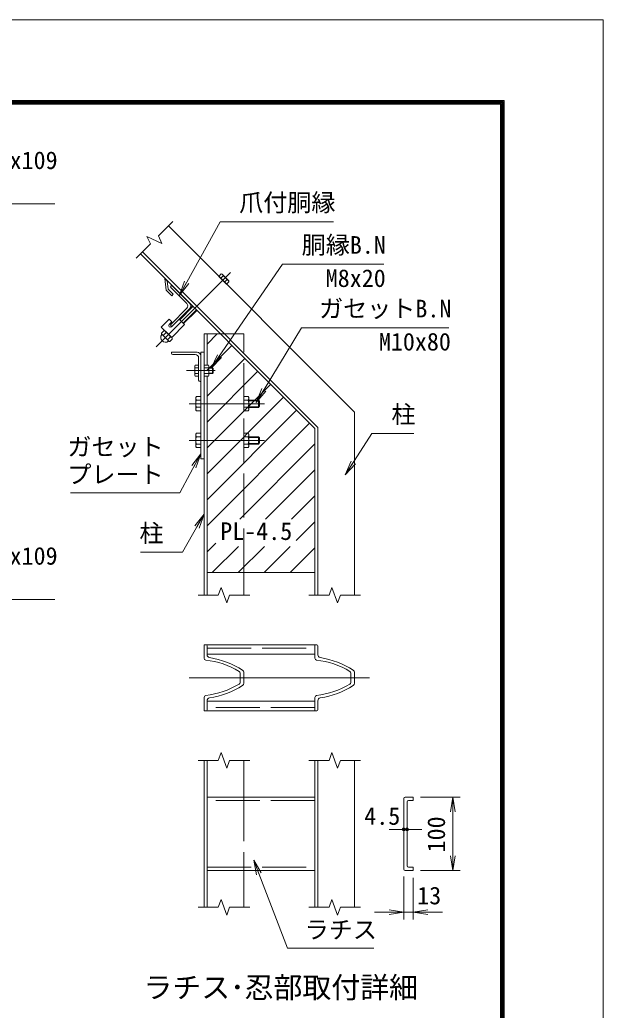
# Model space of a CAD drawing. Units: millimetres, scale not verified. Extents: x -8400 to 8400, y -5940 to 5940.
# Drawn here: x 5219 to 8400, y 545 to 5940 of the extents above; entities that cross this region are included whole.
import ezdxf
from ezdxf.enums import TextEntityAlignment as Align

# ---------------------------------------------------------------- set-up
doc = ezdxf.new("R2010")
doc.units = ezdxf.units.MM
doc.header["$LTSCALE"] = 40
doc.linetypes.add('DASHED', pattern=[7.5, 6, -1.5])
doc.linetypes.add('USER1', pattern=[50.8, 31.75, -6.35, 6.35, -6.35])
for name, color, linetype, lineweight in [('0-0_D-STR1', 1, 'Continuous', 18), ('0-1_D-BMK', 2, 'USER1', 13), ('0-4_D-STR-DIM', 7, 'Continuous', 9), ('0-5_0', 7, 'Continuous', 9), ('0-6_D-STR3', 3, 'Continuous', 13), ('0-9_D-STR-TXT', 7, 'Continuous', 9), ('0-A_D-DCR-HCH', 7, 'Continuous', 9), ('0-B_D-TTL', 7, 'Continuous', 9)]:
    doc.layers.add(name, color=color, linetype=linetype, lineweight=lineweight)
doc.layers.add('0-8_D-TTL-TXT', color=7, linetype='Continuous')
doc.styles.add('ＭＳ ゴシック', font='')
doc.styles.get('ＭＳ ゴシック').set_extended_font_data('MS Gothic')

# ---------------------------------------------------------------- blocks, each defined once
blk = doc.blocks.new('_Open')
at = {"layer": '0-5_0'}
blk.add_line((-40, 6.67), (0, 0), dxfattribs=at)
blk.add_lwpolyline([(-40, -6.67), (0, 0), (-40, 0)], dxfattribs=at)
blk = doc.blocks.new('_DotSmall')
at = {"layer": '0-5_0'}
for points in [[(0, 0), (-5, 0), (-4.96, 0.63)], [(0, 0), (-4.96, -0.63), (-5, 0)], [(0, 0), (-4.96, 0.63), (-4.84, 1.24)], [(0, 0), (-4.84, -1.24), (-4.96, -0.63)], [(0, 0), (-4.84, 1.24), (-4.65, 1.84)], [(0, 0), (-4.65, -1.84), (-4.84, -1.24)], [(0, 0), (-4.65, 1.84), (-4.38, 2.41)], [(0, 0), (-4.38, -2.41), (-4.65, -1.84)], [(0, 0), (-4.38, 2.41), (-4.05, 2.94)], [(0, 0), (-4.05, -2.94), (-4.38, -2.41)], [(0, 0), (-4.05, 2.94), (-3.64, 3.42)], [(0, 0), (-3.64, -3.42), (-4.05, -2.94)], [(0, 0), (-3.64, 3.42), (-3.19, 3.85)], [(0, 0), (-3.19, -3.85), (-3.64, -3.42)], [(0, 0), (-3.19, 3.85), (-2.68, 4.22)], [(0, 0), (-2.68, -4.22), (-3.19, -3.85)], [(0, 0), (-2.68, 4.22), (-2.13, 4.52)], [(0, 0), (-2.13, -4.52), (-2.68, -4.22)], [(0, 0), (-2.13, 4.52), (-1.55, 4.76)], [(0, 0), (-1.55, -4.76), (-2.13, -4.52)], [(0, 0), (-1.55, 4.76), (-0.94, 4.91)], [(0, 0), (-0.94, -4.91), (-1.55, -4.76)], [(0, 0), (-0.94, 4.91), (-0.31, 4.99)], [(0, 0), (-0.31, -4.99), (-0.94, -4.91)], [(0, 0), (-0.31, 4.99), (0.31, 4.99)], [(0, 0), (0.31, -4.99), (-0.31, -4.99)], [(0, 0), (0.31, 4.99), (0.94, 4.91)], [(0, 0), (0.94, 4.91), (1.55, 4.76)], [(0, 0), (1.55, 4.76), (2.13, 4.52)], [(0, 0), (2.13, 4.52), (2.68, 4.22)], [(0, 0), (2.68, 4.22), (3.19, 3.85)], [(0, 0), (3.19, 3.85), (3.64, 3.42)], [(0, 0), (3.64, 3.42), (4.05, 2.94)], [(0, 0), (4.05, 2.94), (4.38, 2.41)], [(0, 0), (4.38, 2.41), (4.65, 1.84)], [(0, 0), (4.65, 1.84), (4.84, 1.24)], [(0, 0), (4.84, 1.24), (4.96, 0.63)], [(0, 0), (4.96, 0.63), (5, 0)], [(0, 0), (0.94, -4.91), (0.31, -4.99)], [(0, 0), (1.55, -4.76), (0.94, -4.91)], [(0, 0), (2.13, -4.52), (1.55, -4.76)], [(0, 0), (2.68, -4.22), (2.13, -4.52)], [(0, 0), (3.19, -3.85), (2.68, -4.22)], [(0, 0), (3.64, -3.42), (3.19, -3.85)], [(0, 0), (4.05, -2.94), (3.64, -3.42)], [(0, 0), (4.38, -2.41), (4.05, -2.94)], [(0, 0), (4.65, -1.84), (4.38, -2.41)], [(0, 0), (4.84, -1.24), (4.65, -1.84)], [(0, 0), (4.96, -0.63), (4.84, -1.24)], [(0, 0), (5, 0), (4.96, -0.63)]]:
    blk.add_solid(points, dxfattribs=at)

msp = doc.modelspace()

# ---------------------------------------------------------------- linework, layer by layer
at = {"layer": '0-0_D-STR1'}
for p, q in [((6029.19, 4817.3), (7043.98, 3802.51)), ((5876.45, 4664.57), (6827.98, 3713.04)), ((5887.77, 4675.88), (6843.98, 3719.67)), ((6016.47, 4467.99), (6009.4, 4531.63)), ((6022.33, 4518.69), (6009.4, 4531.63)), ((6028.12, 4473.3), (6022.33, 4518.69)), ((6043.68, 4491.68), (6046.51, 4494.51)), ((6129.95, 4394.1), (6043.68, 4480.37)), ((6145.5, 4395.52), (6046.51, 4494.51)), ((6047.58, 4436.87), (6016.47, 4467.99)), ((6056.07, 4445.36), (6028.12, 4473.3)), ((6056.07, 4445.36), (6047.58, 4436.87)), ((6043.68, 4282.38), (6129.95, 4368.65)), ((6046.51, 4268.24), (6145.5, 4367.23)), ((6043.68, 4271.07), (6046.51, 4268.24)), ((6223.98, 4229.04), (6311.98, 4229.04)), ((6223.98, 2806.1), (6223.98, 4229.04)), ((6239.98, 4059.06), (6239.98, 4229.04)), ((6045.98, 4125.04), (6045.98, 4129.04)), ((6185.98, 4129.04), (6045.98, 4129.04)), ((6175.98, 4117.04), (6053.98, 4117.04)), ((6205.98, 3969.04), (6205.98, 4109.04)), ((6193.98, 3977.04), (6193.98, 4099.04)), ((6239.98, 2806.1), (6239.98, 3999.02)), ((6201.98, 3969.04), (6205.98, 3969.04)), ((7043.98, 2806.1), (7043.98, 3802.51)), ((6827.98, 2806.1), (6827.98, 3713.04)), ((6843.98, 2806.1), (6843.98, 3719.67)), ((6239.98, 2929.04), (6827.98, 2929.04)), ((6439.98, 2806.1), (6439.98, 2929.04)), ((6223.98, 2536.1), (6233.98, 2536.1)), ((6223.98, 2536.1), (6233.98, 2536.1)), ((6223.98, 2462.69), (6223.98, 2536.1)), ((6223.98, 2536.1), (6827.98, 2536.1)), ((6827.98, 2536.1), (6837.98, 2536.1)), ((6827.98, 2536.1), (6837.98, 2536.1)), ((6827.98, 2462.69), (6827.98, 2536.1)), ((6239.98, 2481.8), (6239.98, 2530.1)), ((6239.98, 2484.1), (6827.98, 2484.1)), ((6843.98, 2481.8), (6843.98, 2530.1)), ((6419.98, 2381.87), (6419.98, 2330.33)), ((6439.98, 2386.13), (6439.98, 2326.08)), ((7023.98, 2381.87), (7023.98, 2330.33)), ((7043.98, 2386.13), (7043.98, 2326.08)), ((6223.98, 2249.52), (6223.98, 2176.1)), ((6239.98, 2230.4), (6239.98, 2182.1)), ((6827.98, 2228.1), (6239.98, 2228.1)), ((6827.98, 2249.52), (6827.98, 2176.1)), ((6843.98, 2230.4), (6843.98, 2182.1)), ((6223.98, 2176.1), (6233.98, 2176.1)), ((6827.98, 2176.1), (6223.98, 2176.1)), ((6827.98, 2176.1), (6837.98, 2176.1)), ((6223.98, 1106.1), (6223.98, 1906.1)), ((6239.98, 1106.1), (6239.98, 1906.1)), ((6439.98, 1706.1), (6439.98, 1906.1)), ((6827.98, 1106.1), (6827.98, 1906.1)), ((6843.98, 1106.1), (6843.98, 1906.1)), ((7043.98, 1106.1), (7043.98, 1906.1)), ((6827.98, 1706.1), (6239.98, 1706.1)), ((7312.4, 1314.1), (7312.4, 1698.1)), ((7320.4, 1706.1), (7364.4, 1706.1)), ((7330.4, 1332.1), (7330.4, 1680.1)), ((7338.4, 1688.1), (7364.4, 1688.1)), ((7364.4, 1706.1), (7364.4, 1688.1)), ((6239.98, 1306.1), (6827.98, 1306.1)), ((6439.98, 1106.1), (6439.98, 1306.1)), ((7364.4, 1306.1), (7320.4, 1306.1)), ((7364.4, 1324.1), (7338.4, 1324.1)), ((7364.4, 1324.1), (7364.4, 1306.1))]:
    msp.add_line(p, q, dxfattribs=at)
at = {"layer": '0-0_D-STR1', "linetype": 'DASHED'}
for p, q in [((6311.98, 4229.04), (6439.98, 4229.04)), ((6439.98, 2929.04), (6439.98, 4229.04)), ((6239.98, 2518.1), (6827.98, 2518.1)), ((6827.98, 2194.1), (6239.98, 2194.1)), ((6827.98, 1688.1), (6239.98, 1688.1)), ((6439.98, 1706.1), (6439.98, 1306.1)), ((6239.98, 1324.1), (6827.98, 1324.1))]:
    msp.add_line(p, q, dxfattribs=at)
at = {"layer": '0-0_D-STR1'}
for centre, radius, start, end in [((6049.34, 4486.03), 8, 135, 225), ((6117.22, 4381.38), 18, 315, 45), ((6131.36, 4381.38), 20, 315, 45), ((6049.34, 4276.72), 8, 135, 225), ((6053.98, 4125.04), 8, 180, 270), ((6175.98, 4099.04), 18, 0, 90), ((6185.98, 4109.04), 20, 0, 90), ((6201.98, 3977.04), 8, 180, 270), ((6233.98, 2530.1), 6, 0, 90), ((6837.98, 2530.1), 6, 0, 90), ((6255.98, 2481.8), 16, 180, 260.85863), ((6859.98, 2481.8), 16, 180, 260.85863), ((6233.98, 2462.69), 10, 180, 263.11764), ((6177.18, 1992.1), 464, 59.15113, 83.11764), ((6177.18, 1992.1), 480, 57.73028, 80.85863), ((6837.98, 2462.69), 10, 180, 263.11764), ((6781.18, 1992.1), 464, 59.15113, 83.11764), ((6781.18, 1992.1), 480, 57.73028, 80.85863), ((6409.98, 2381.87), 10, 0, 59.15113), ((6425.98, 2386.13), 14, 0, 57.73028), ((7013.98, 2381.87), 10, 0, 59.15113), ((7029.98, 2386.13), 14, 0, 57.73028), ((6177.18, 2720.1), 464, 276.88236, 300.84887), ((6409.98, 2330.33), 10, 300.84887, 0), ((6425.98, 2326.08), 14, 302.26972, 0), ((6781.18, 2720.1), 464, 276.88236, 300.84887), ((7013.98, 2330.33), 10, 300.84887, 0), ((7029.98, 2326.08), 14, 302.26972, 0), ((6177.18, 2720.1), 480, 279.14137, 302.26972), ((6781.18, 2720.1), 480, 279.14137, 302.26972), ((6233.98, 2249.52), 10, 96.88236, 180), ((6255.98, 2230.4), 16, 99.14137, 180), ((6837.98, 2249.52), 10, 96.88236, 180), ((6859.98, 2230.4), 16, 99.14137, 180), ((6233.98, 2182.1), 6, 270, 0), ((6837.98, 2182.1), 6, 270, 0), ((7320.4, 1698.1), 8, 90, 180), ((7338.4, 1680.1), 8, 90, 180), ((7320.4, 1314.1), 8, 180, 270), ((7338.4, 1332.1), 8, 180, 270)]:
    msp.add_arc(centre, radius, start, end, dxfattribs=at)
at = {"layer": '0-1_D-BMK'}
for p, q in [((5962.41, 4158.68), (6367.54, 4563.81)), ((6127.23, 4029.04), (6284.73, 4029.04)), ((6141.63, 3849.04), (6553.62, 3849.04)), ((6141.63, 3649.04), (6553.62, 3649.04)), ((6141.98, 2356.1), (7125.98, 2356.1))]:
    msp.add_line(p, q, dxfattribs=at)
at = {"layer": '0-4_D-STR-DIM'}
for p, q in [((5974.59, 4762.7), (6052.52, 4840.64)), ((5912.04, 4759.95), (5931.06, 4719.17)), ((5993.61, 4721.92), (5912.04, 4759.95)), ((5974.59, 4762.7), (5993.61, 4721.92)), ((5853.12, 4641.23), (5931.06, 4719.17)), ((6190.98, 2806.1), (6301.2, 2806.1)), ((6316.59, 2848.39), (6301.2, 2806.1)), ((6347.37, 2763.82), (6316.59, 2848.39)), ((6362.76, 2806.1), (6347.37, 2763.82)), ((6362.76, 2806.1), (6472.98, 2806.1)), ((6794.98, 2806.1), (6905.2, 2806.1)), ((6920.59, 2848.39), (6905.2, 2806.1)), ((6951.37, 2763.82), (6920.59, 2848.39)), ((6966.76, 2806.1), (6951.37, 2763.82)), ((6966.76, 2806.1), (7076.98, 2806.1)), ((6316.59, 1948.39), (6301.2, 1906.1)), ((6347.37, 1863.82), (6316.59, 1948.39)), ((6920.59, 1948.39), (6905.2, 1906.1)), ((6951.37, 1863.82), (6920.59, 1948.39)), ((6190.98, 1906.1), (6301.2, 1906.1)), ((6362.76, 1906.1), (6347.37, 1863.82)), ((6362.76, 1906.1), (6472.98, 1906.1)), ((6794.98, 1906.1), (6905.2, 1906.1)), ((6966.76, 1906.1), (6951.37, 1863.82)), ((6966.76, 1906.1), (7076.98, 1906.1)), ((7404.4, 1706.1), (7619.92, 1706.1)), ((7579.92, 1626.1), (7579.92, 1386.1)), ((7330.4, 1569.47), (7330.4, 1570.22)), ((7312.4, 1530.22), (7232.4, 1530.22)), ((7330.4, 1530.22), (7312.4, 1530.22)), ((7330.4, 1530.22), (7410.4, 1530.22)), ((7404.4, 1306.1), (7619.92, 1306.1)), ((7312.4, 1274.1), (7312.4, 1039.09)), ((7364.4, 1266.1), (7364.4, 1039.09)), ((6316.59, 1148.39), (6301.2, 1106.1)), ((6347.37, 1063.82), (6316.59, 1148.39)), ((6920.59, 1148.39), (6905.2, 1106.1)), ((6951.37, 1063.82), (6920.59, 1148.39)), ((6190.98, 1106.1), (6301.2, 1106.1)), ((6362.76, 1106.1), (6347.37, 1063.82)), ((6362.76, 1106.1), (6472.98, 1106.1)), ((6794.98, 1106.1), (6905.2, 1106.1)), ((6966.76, 1106.1), (6951.37, 1063.82)), ((6966.76, 1106.1), (7076.98, 1106.1)), ((7232.4, 1079.09), (7152.4, 1079.09)), ((7312.4, 1079.09), (7364.4, 1079.09)), ((7444.4, 1079.09), (7524.4, 1079.09))]:
    msp.add_line(p, q, dxfattribs=at)
at = {"layer": '0-6_D-STR3'}
for p, q in [((6303.88, 4542.61), (6316.9, 4555.63)), ((6346.34, 4500.15), (6303.88, 4542.61)), ((6314.5, 4532), (6327.52, 4545.02)), ((6322.28, 4554.19), (6316.9, 4555.63)), ((6357.92, 4518.55), (6322.28, 4554.19)), ((6335.72, 4510.77), (6348.75, 4523.79)), ((6346.34, 4500.15), (6359.36, 4513.18)), ((6357.92, 4518.55), (6359.36, 4513.18)), ((6161.06, 4379.96), (6089.64, 4308.54)), ((6163.18, 4377.84), (6091.76, 4306.42)), ((6181.57, 4359.45), (6110.15, 4288.04)), ((6183.69, 4357.33), (6112.27, 4285.92)), ((5990.65, 4266.12), (6033.07, 4308.54)), ((6047.22, 4209.55), (5990.65, 4266.12)), ((6047.22, 4294.4), (6033.07, 4308.54)), ((6033.78, 4280.97), (6047.22, 4294.4)), ((6046.51, 4268.24), (6088.23, 4309.96)), ((6047.22, 4209.55), (6117.93, 4280.26)), ((6117.93, 4280.26), (6088.23, 4309.96)), ((6004.51, 4246.6), (5991.78, 4233.87)), ((6029.49, 4190.5), (5994.57, 4225.42)), ((6029.49, 4190.5), (5994.57, 4225.42)), ((6003.23, 4222.42), (6015.96, 4235.15)), ((6047.88, 4208.89), (6012.96, 4243.81)), ((6047.88, 4208.89), (6012.96, 4243.81)), ((6026.15, 4199.51), (6038.87, 4212.24)), ((6050.33, 4200.78), (6037.6, 4188.05)), ((6205.98, 3549.04), (6205.98, 4129.04)), ((6205.98, 4129.04), (6223.98, 4129.04)), ((6172.78, 4054.24), (6175.56, 4059.06)), ((6172.78, 4054.24), (6172.78, 4003.84)), ((6193.98, 4059.06), (6175.56, 4059.06)), ((6193.98, 4059.06), (6193.98, 3999.02)), ((6223.98, 4059.06), (6247.08, 4059.06)), ((6223.98, 3999.02), (6223.98, 4059.06)), ((6247.08, 4059.06), (6249.98, 4054.04)), ((6249.98, 4004.04), (6249.98, 4054.04)), ((6172.78, 4003.84), (6175.56, 3999.02)), ((6193.98, 4044.05), (6175.56, 4044.05)), ((6193.98, 4014.03), (6175.56, 4014.03)), ((6193.98, 3999.02), (6175.56, 3999.02)), ((6223.98, 4044.05), (6247.08, 4044.05)), ((6223.98, 4014.03), (6247.08, 4014.03)), ((6223.98, 3999.02), (6247.08, 3999.02)), ((6247.08, 3999.02), (6249.98, 4004.04)), ((6249.98, 4045.04), (6269.18, 4045.04)), ((6249.98, 4042.04), (6272.18, 4042.04)), ((6249.98, 4016.04), (6272.18, 4016.04)), ((6249.98, 4013.04), (6269.18, 4013.04)), ((6269.18, 4045.04), (6273.98, 4040.24)), ((6269.18, 4045.04), (6269.18, 4013.04)), ((6269.18, 4013.04), (6273.98, 4017.84)), ((6273.98, 4040.24), (6273.98, 4017.84)), ((6177.98, 3882.04), (6181.59, 3888.3)), ((6181.59, 3888.3), (6205.98, 3888.3)), ((6205.98, 3888.3), (6205.98, 3809.78)), ((6177.98, 3882.04), (6177.98, 3816.04)), ((6181.59, 3868.67), (6205.98, 3868.67)), ((6177.98, 3816.04), (6181.59, 3809.78)), ((6181.59, 3829.41), (6205.98, 3829.41)), ((6181.59, 3809.78), (6205.98, 3809.78)), ((6177.98, 3682.04), (6181.59, 3688.3)), ((6177.98, 3682.04), (6177.98, 3616.04)), ((6181.59, 3688.3), (6205.98, 3688.3)), ((6181.59, 3668.67), (6205.98, 3668.67)), ((6205.98, 3688.3), (6205.98, 3609.78)), ((6177.98, 3616.04), (6181.59, 3609.78)), ((6181.59, 3629.41), (6205.98, 3629.41)), ((6181.59, 3609.78), (6205.98, 3609.78)), ((6205.98, 3549.04), (6223.98, 3549.04))]:
    msp.add_line(p, q, dxfattribs=at)
at = {"layer": '0-6_D-STR3', "linetype": 'DASHED'}
for p, q in [((6464.37, 3888.3), (6439.98, 3888.3)), ((6439.98, 3888.3), (6439.98, 3809.78)), ((6467.98, 3882.04), (6464.37, 3888.3)), ((6464.37, 3868.67), (6439.98, 3868.67)), ((6467.98, 3882.04), (6467.98, 3816.04)), ((6467.98, 3869.04), (6519.98, 3869.04)), ((6467.98, 3865.44), (6523.58, 3865.44)), ((6467.98, 3832.64), (6523.58, 3832.64)), ((6519.98, 3869.04), (6525.98, 3863.04)), ((6525.98, 3863.04), (6525.98, 3835.04)), ((6464.37, 3829.41), (6439.98, 3829.41)), ((6464.37, 3809.78), (6439.98, 3809.78)), ((6467.98, 3816.04), (6464.37, 3809.78)), ((6467.98, 3829.04), (6519.98, 3829.04)), ((6464.37, 3688.3), (6439.98, 3688.3)), ((6439.98, 3688.3), (6439.98, 3609.78)), ((6464.37, 3668.67), (6439.98, 3668.67)), ((6467.98, 3682.04), (6464.37, 3688.3)), ((6467.98, 3682.04), (6467.98, 3616.04)), ((6467.98, 3669.04), (6519.98, 3669.04)), ((6519.98, 3669.04), (6525.98, 3663.04)), ((6464.37, 3629.41), (6439.98, 3629.41)), ((6467.98, 3616.04), (6464.37, 3609.78)), ((6467.98, 3665.44), (6523.58, 3665.44)), ((6467.98, 3632.64), (6523.58, 3632.64)), ((6467.98, 3629.04), (6519.98, 3629.04)), ((6525.98, 3663.04), (6525.98, 3635.04)), ((6464.37, 3609.78), (6439.98, 3609.78))]:
    msp.add_line(p, q, dxfattribs=at)
for points in [[(6519.98, 3869.04), (6519.98, 3829.04), (6525.98, 3835.04)], [(6519.98, 3669.04), (6519.98, 3629.04), (6525.98, 3635.04)]]:
    msp.add_lwpolyline(points, dxfattribs=at)
at = {"layer": '0-6_D-STR3'}
for centre, radius, start, end in [((6314.45, 4542.57), 13.29, 10.61585, 79.38415), ((6304.65, 4500.92), 49.68, 27.4121, 62.5879), ((6346.3, 4510.73), 13.29, 10.61585, 79.38415), ((6040.15, 4274.6), 9, 135, 315), ((6013.28, 4209.55), 26, 142.16806, 307.83194), ((6001.89, 4232.53), 10.2, 172.42505, 277.57495), ((5991.16, 4226.72), 2, 322.16806, 28.42019), ((6036.47, 4232.74), 34.8, 197.26063, 252.73937), ((6005.85, 4236.49), 10.2, 352.42505, 97.57495), ((6005.64, 4201.91), 34.8, 17.26063, 72.73937), ((6040.25, 4202.16), 10.17, 352.21089, 97.78911), ((6036.22, 4198.13), 10.17, 172.21089, 277.78911), ((6030.45, 4187.43), 2, 54.83916, 127.83194), ((6186.53, 4051.56), 13.29, 145.61585, 214.38415), ((6236.11, 4051.56), 13.29, 325.61586, 34.38414), ((6222.92, 4029.04), 49.68, 162.4121, 197.5879), ((6186.53, 4006.52), 13.29, 145.61585, 214.38415), ((6236.11, 4006.52), 13.29, 325.61585, 34.38416), ((6199.73, 4029.04), 49.68, 342.4121, 17.5879), ((6195.94, 3878.49), 17.38, 145.61575, 214.38425), ((6243.52, 3849.04), 64.96, 162.41205, 197.58795), ((6195.94, 3819.6), 17.38, 145.61575, 214.38425), ((6195.94, 3678.49), 17.38, 145.61575, 214.38425), ((6243.52, 3649.04), 64.96, 162.41205, 197.58795), ((6195.94, 3619.6), 17.38, 145.61575, 214.38425)]:
    msp.add_arc(centre, radius, start, end, dxfattribs=at)
at = {"layer": '0-6_D-STR3', "linetype": 'DASHED'}
for centre, radius, start, end in [((6450.02, 3878.49), 17.38, 325.61575, 34.38425), ((6402.44, 3849.04), 64.96, 342.41205, 17.58795), ((6450.02, 3819.6), 17.38, 325.61575, 34.38425), ((6450.02, 3678.49), 17.38, 325.61575, 34.38425), ((6402.44, 3649.04), 64.96, 342.41205, 17.58795), ((6450.02, 3619.6), 17.38, 325.61575, 34.38425)]:
    msp.add_arc(centre, radius, start, end, dxfattribs=at)
at = {"layer": '0-9_D-STR-TXT'}
for points in [[(5410.41, 4936.81), (4403.49, 4936.81), (4619.41, 4736.14)], [(6929.31, 4839.88), (6311.22, 4839.88), (6090.71, 4441.36)], [(7204.3, 4608.67), (6651.18, 4608.67), (6263.03, 4043.69)], [(7559.07, 4262.65), (6755.19, 4262.65), (6509.46, 3857.62)], [(7368.04, 3686.46), (7139.29, 3686.46), (6995.01, 3462.77)], [(5494.57, 3363.41), (6091.34, 3363.41), (6205.03, 3574.13)], [(5877.59, 3039.38), (6106.34, 3039.38), (6223, 3245.82)], [(5410.41, 2781.84), (4403.49, 2781.84), (4619.41, 2581.18)], [(7148.77, 882.99), (6678.9, 882.99), (6494.93, 1360.87)]]:
    msp.add_lwpolyline(points, dxfattribs=at)
at = {"layer": '0-A_D-DCR-HCH'}
for p, q in [((6239.98, 4173.38), (6295.65, 4229.04)), ((6239.98, 4031.96), (6374.52, 4166.5)), ((6239.98, 3890.53), (6445.23, 4095.79)), ((6239.98, 3749.11), (6515.95, 4025.08)), ((6239.98, 3607.69), (6586.66, 3954.37)), ((6239.98, 3466.27), (6657.37, 3883.66)), ((6239.98, 3324.85), (6728.08, 3812.94)), ((6239.98, 3183.43), (6798.79, 3742.23)), ((6417.96, 3219.99), (6827.98, 3630.01)), ((6559.38, 3219.99), (6827.98, 3488.58)), ((6700.8, 3219.99), (6827.98, 3347.16)), ((6726.49, 3104.25), (6827.98, 3205.74)), ((6239.98, 3042.01), (6287.15, 3089.17)), ((6268.44, 2929.04), (6410.9, 3071.51)), ((6409.86, 2929.04), (6552.33, 3071.51)), ((6551.28, 2929.04), (6693.75, 3071.51)), ((6692.7, 2929.04), (6827.98, 3064.32))]:
    msp.add_line(p, q, dxfattribs=at)
at = {"layer": '0-B_D-TTL', "color": 2, "lineweight": 18}
msp.add_lwpolyline([(-8400, 5940), (8400, 5940), (8400, -5940), (-8400, -5940)], close=True, dxfattribs=at)
at = {"layer": '0-B_D-TTL'}
for points in [[(-7860, 5500), (7860, 5500), (7860, -5500), (-7860, -5500)], [(-7855, 5495), (7855, 5495), (7855, -5495), (-7855, -5495)], [(-7850, 5490), (7850, 5490), (7850, -5490), (-7850, -5490)], [(-7845, 5485), (7845, 5485), (7845, -5485), (-7845, -5485)], [(-7840, 5480), (7840, 5480), (7840, -5480), (-7840, -5480)]]:
    msp.add_lwpolyline(points, close=True, dxfattribs=at)

# ---------------------------------------------------------------- block references
at = {"layer": '0-4_D-STR-DIM', "xscale": 2, "yscale": 2}
for name, p, rotation in [('_Open', (7579.92, 1706.1), 90), ('_DotSmall', (7330.4, 1530.22), 180), ('_Open', (7579.92, 1306.1), 270), ('_Open', (7364.4, 1079.09), 180)]:
    msp.add_blockref(name, p, dxfattribs=dict(at, rotation=rotation))
for name, p in [('_DotSmall', (7312.4, 1530.22)), ('_Open', (7312.4, 1079.09))]:
    msp.add_blockref(name, p, dxfattribs=at)
at = {"layer": '0-9_D-STR-TXT', "xscale": 2, "yscale": 2}
for p, rotation in [((6089.74, 4439.61), 241.04302), ((6261.9, 4042.04), 235.51018), ((6508.42, 3855.91), 238.75445), ((6205.98, 3575.89), 61.65097), ((6993.92, 3461.09), 237.17686), ((6223.98, 3247.56), 60.52929), ((6494.21, 1362.73), 111.05547)]:
    msp.add_blockref('_Open', p, dxfattribs=dict(at, rotation=rotation))

# ---------------------------------------------------------------- texts
at = {"layer": '0-4_D-STR-DIM', "style": 'ＭＳ ゴシック'}
for s, p in [('4.5', (7097.24, 1526.37)), ('13', (7385.81, 1093.01))]:
    msp.add_text(s, height=96.19, dxfattribs=at).set_placement(p, align=Align.BOTTOM_LEFT)
msp.add_text('100', height=96.19, rotation=90, dxfattribs=at).set_placement((7566.43, 1404.8), align=Align.BOTTOM_LEFT)
at = {"layer": '0-8_D-TTL-TXT', "style": 'ＭＳ ゴシック'}
msp.add_text('ラチス･忍部取付詳細', height=115.5, dxfattribs=at).set_placement((5893.27, 577.06), align=Align.BOTTOM_LEFT)
at = {"layer": '0-9_D-STR-TXT', "style": 'ＭＳ ゴシック'}
for s, p in [('胴縁B.N M8x109', (4508.38, 5098.26)), ('爪付胴縁', (6415.1, 4867.84)), ('胴縁B.N', (6756.08, 4636.63)), ('M8x20', (6887, 4455.86)), ('ガセットB.N', (6850.95, 4290.1)), ('M10x80', (7176.94, 4109.84)), ('柱', (7245.2, 3713.66)), ('ガセット', (5478.32, 3537.18)), ('プレート', (5478.32, 3386.81)), ('柱', (5871.5, 3066.59)), ('PL-4.5', (6311.89, 3077.75)), ('胴縁B.N M8x109', (4508.38, 2943.29)), ('ラチス', (6772.63, 907.14))]:
    msp.add_text(s, height=96.19, dxfattribs=at).set_placement(p, align=Align.BOTTOM_LEFT)

doc.saveas('drawing.dxf')
